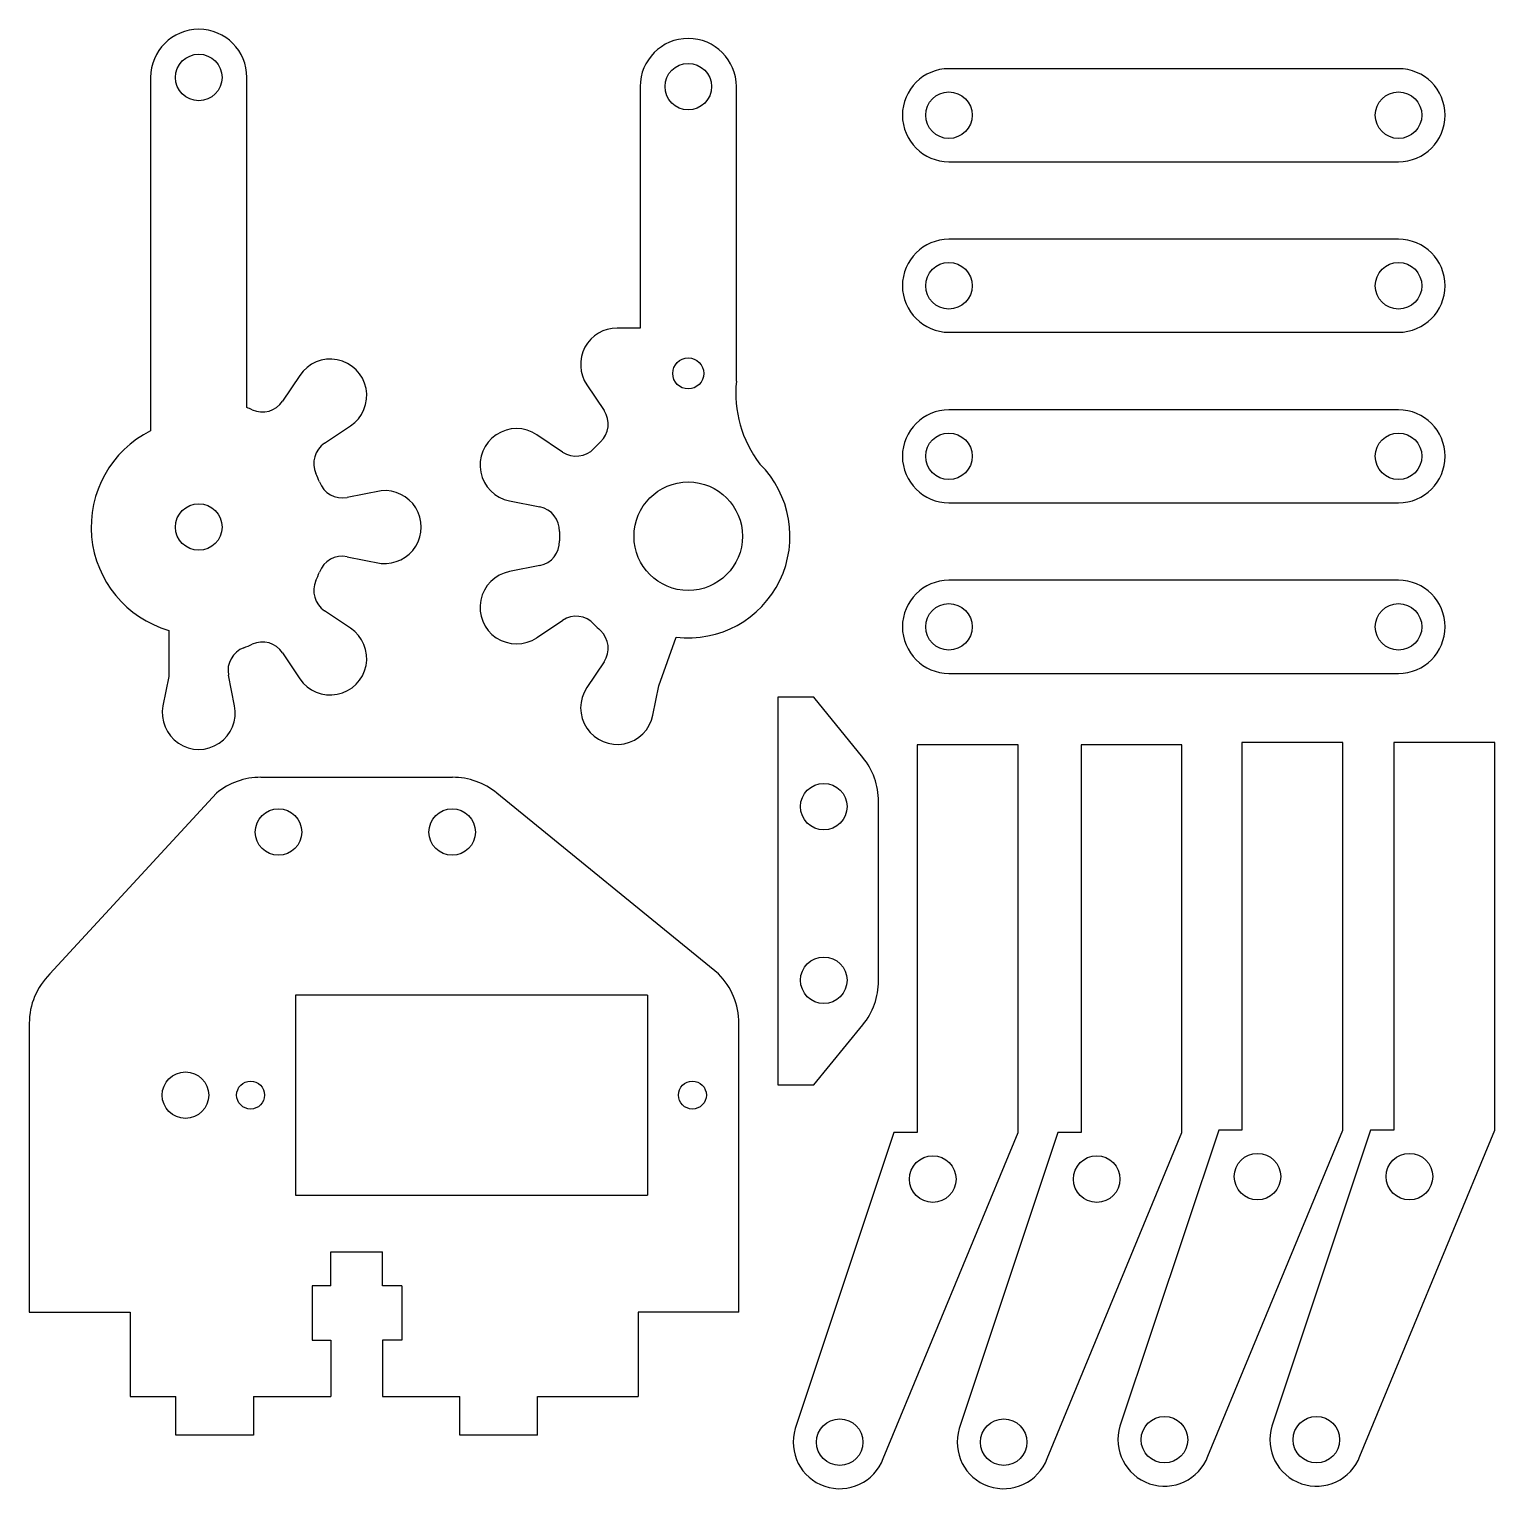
# Model space of a CAD drawing. Extents: x -25.1 to 69.4, y -16.8 to 77.4.
import ezdxf

# ---------------------------------------------------------------- set-up
doc = ezdxf.new("R2010")
doc.units = 0
doc.layers.add('MODELSKETCH_VISIBLE', color=7, linetype='CONTINUOUS')

msp = doc.modelspace()

# ---------------------------------------------------------------- linework, layer by layer
at = {"layer": 'MODELSKETCH_VISIBLE'}
for p, q in [((63.228, 74.814), (34.228, 74.814)), ((-17.261, 74.251), (-17.261, 51.459)), ((-11.051, 52.959), (-11.051, 74.251)), ((14.311, 73.658), (14.311, 58.088)), ((14.311, 73.658), (14.311, 58.088)), ((20.521, 54.663), (20.521, 73.658)), ((20.521, 54.663), (20.521, 73.658)), ((34.228, 68.814), (63.228, 68.814)), ((63.228, 63.814), (34.228, 63.814)), ((14.311, 58.088), (12.828, 58.088)), ((14.311, 58.088), (12.828, 58.088)), ((34.228, 57.814), (63.228, 57.814)), ((-7.637, 55.033), (-8.747, 53.368)), ((10.873, 54.424), (11.986, 52.762)), ((10.873, 54.424), (11.986, 52.762)), ((63.228, 52.814), (34.228, 52.814)), ((-6.038, 50.66), (-4.373, 51.769)), ((9.312, 50.088), (7.65, 51.202)), ((9.312, 50.088), (7.65, 51.202)), ((-2.383, 47.595), (-4.591, 47.166)), ((5.884, 46.937), (7.847, 46.549)), ((5.884, 46.937), (7.847, 46.549)), ((34.228, 46.814), (63.228, 46.814)), ((-4.591, 43.335), (-2.383, 42.907)), ((7.847, 42.768), (5.884, 42.38)), ((7.847, 42.768), (5.884, 42.38)), ((63.228, 41.814), (34.228, 41.814)), ((-4.373, 38.732), (-6.038, 39.842)), ((7.65, 38.115), (9.312, 39.229)), ((7.65, 38.115), (9.312, 39.229)), ((-16.086, 38.583), (-16.086, 35.61)), ((15.51, 35.012), (16.642, 38.145)), ((15.51, 35.012), (16.642, 38.145)), ((-8.747, 37.133), (-7.637, 35.468)), ((11.986, 36.555), (10.873, 34.893)), ((11.986, 36.555), (10.873, 34.893)), ((-16.086, 35.61), (-16.464, 33.724)), ((-11.847, 33.724), (-12.24, 35.686)), ((15.137, 33.126), (15.51, 35.012)), ((15.137, 33.126), (15.51, 35.012)), ((34.228, 35.814), (63.228, 35.814)), ((25.514, 34.267), (23.186, 34.267)), ((23.186, 34.267), (23.186, 9.267)), ((28.673, 30.395), (25.514, 34.267)), ((38.684, 31.192), (32.184, 31.192)), ((32.184, 31.192), (32.184, 6.192)), ((38.684, 6.192), (38.684, 31.192)), ((49.26, 31.192), (42.76, 31.192)), ((42.76, 31.192), (42.76, 6.192)), ((49.26, 6.192), (49.26, 31.192)), ((59.628, 31.353), (53.128, 31.353)), ((53.128, 31.353), (53.128, 6.353)), ((59.628, 6.353), (59.628, 31.353)), ((62.928, 31.353), (62.928, 6.353)), ((69.428, 31.353), (62.928, 31.353)), ((69.428, 6.353), (69.428, 31.353)), ((-10.159, 29.108), (2.219, 29.108)), ((-23.767, 16.427), (-13.004, 28.095)), ((19.367, 16.427), (5.063, 28.095)), ((29.686, 15.983), (29.686, 27.55)), ((14.785, 15.058), (-7.915, 15.058)), ((-7.915, 15.058), (-7.915, 2.158)), ((14.785, 15.058), (14.785, 2.158)), ((-25.085, 13.245), (-25.085, -5.392)), ((20.686, -5.392), (20.686, 13.245)), ((25.514, 9.267), (28.673, 13.139)), ((23.186, 9.267), (25.514, 9.267)), ((30.684, 6.192), (24.316, -12.9)), ((29.991, -14.839), (38.684, 6.192)), ((32.184, 6.192), (30.684, 6.192)), ((41.26, 6.192), (34.891, -12.9)), ((40.566, -14.839), (49.26, 6.192)), ((42.76, 6.192), (41.26, 6.192)), ((51.628, 6.353), (45.26, -12.739)), ((50.935, -14.678), (59.628, 6.353)), ((53.128, 6.353), (51.628, 6.353)), ((61.428, 6.353), (55.06, -12.739)), ((60.735, -14.678), (69.428, 6.353)), ((62.928, 6.353), (61.428, 6.353)), ((-7.915, 2.158), (14.785, 2.158)), ((-5.63, -3.69), (-5.63, -1.5)), ((-5.63, -1.5), (-2.31, -1.5)), ((-2.31, -3.691), (-2.31, -1.5)), ((-5.63, -3.69), (-6.842, -3.69)), ((-6.842, -3.69), (-6.842, -7.191)), ((-1.053, -3.691), (-2.31, -3.691)), ((-1.053, -3.691), (-1.053, -7.191)), ((-25.085, -5.392), (-18.585, -5.392)), ((-18.585, -5.392), (-18.585, -10.826)), ((14.186, -5.392), (14.186, -10.826)), ((20.686, -5.392), (14.186, -5.392)), ((-6.842, -7.191), (-5.63, -7.191)), ((-5.63, -7.191), (-5.63, -10.826)), ((-2.31, -7.191), (-2.31, -10.826)), ((-1.053, -7.191), (-2.31, -7.191)), ((-18.585, -10.826), (-15.63, -10.826)), ((-15.63, -13.326), (-15.63, -10.826)), ((-10.63, -10.826), (-10.63, -13.326)), ((-10.63, -10.826), (-5.63, -10.826)), ((-2.31, -10.826), (2.69, -10.826)), ((2.69, -13.326), (2.69, -10.826)), ((7.69, -10.826), (14.186, -10.826)), ((7.69, -13.326), (7.69, -10.826)), ((-10.63, -13.326), (-15.63, -13.326)), ((7.69, -13.326), (2.69, -13.326))]:
    msp.add_line(p, q, dxfattribs=at)
for centre, radius in [((-14.156, 74.251), 1.5), ((17.416, 73.658), 1.5), ((34.228, 71.814), 1.5), ((63.228, 71.814), 1.5), ((34.228, 60.814), 1.5), ((63.228, 60.814), 1.5), ((17.416, 55.158), 1), ((17.416, 55.158), 1), ((34.228, 49.814), 1.5), ((63.228, 49.814), 1.5), ((17.416, 44.658), 3.5), ((-14.156, 45.251), 1.5), ((34.228, 38.814), 1.5), ((63.228, 38.814), 1.5), ((26.156, 27.217), 1.5), ((-9.015, 25.578), 1.5), ((2.185, 25.578), 1.5), ((26.156, 16.017), 1.5), ((-15.015, 8.608), 1.5), ((-10.815, 8.608), 0.9), ((17.685, 8.608), 0.9), ((54.128, 3.353), 1.5), ((63.928, 3.353), 1.5), ((33.184, 3.192), 1.5), ((43.76, 3.192), 1.5), ((27.184, -13.778), 1.5), ((37.76, -13.778), 1.5), ((48.128, -13.617), 1.5), ((57.928, -13.617), 1.5)]:
    msp.add_circle(centre, radius, dxfattribs=at)
for centre, radius, start, end in [((-14.156, 74.251), 3.105, 0, 180), ((17.416, 73.658), 3.105, 0, 180), ((17.416, 73.658), 3.105, 0, 180), ((34.228, 71.814), 3, 90, 270), ((63.228, 71.814), 3, 270, 90), ((34.228, 60.814), 3, 90, 270), ((63.228, 60.814), 3, 270, 90), ((12.828, 55.734), 2.354, 90, 213.82357), ((12.828, 55.734), 2.354, 90, 213.82357), ((-5.678, 53.728), 2.354, 303.67642, 146.32356), ((27.991, 53.889), 7.51, 174.08537, 217.50475), ((27.991, 53.889), 7.51, 174.08537, 217.50475), ((-14.156, 45.251), 8.311, 65.46306, 68.06083), ((-10.053, 54.238), 1.569, 245.46304, 326.32355), ((10.683, 51.888), 1.569, 312.96307, 33.82357), ((10.683, 51.888), 1.569, 312.96307, 33.82357), ((34.228, 49.814), 3, 90, 270), ((63.228, 49.814), 3, 270, 90), ((-14.156, 45.251), 6.941, 116.5718, 253.85132), ((6.34, 49.246), 2.354, 56.17645, 258.82355), ((6.34, 49.246), 2.354, 56.17645, 258.82355), ((-5.168, 49.354), 1.569, 123.67645, 204.53693), ((10.186, 51.392), 1.569, 236.17646, 317.03693), ((10.186, 51.392), 1.569, 236.17646, 317.03693), ((17.416, 44.658), 8.311, 132.96299, 137.03687), ((17.416, 44.658), 8.311, 132.96299, 137.03687), ((17.416, 44.658), 6.559, 263.22075, 45.25423), ((17.416, 44.658), 6.559, 263.22075, 45.25423), ((17.416, 44.658), 6.559, 263.22075, 45.25423), ((-14.156, 45.251), 8.311, 20.46306, 24.53695), ((-4.899, 48.705), 1.569, 200.46306, 281.32355), ((-2.167, 45.251), 2.354, 264.73236, 95.26761), ((7.542, 45.009), 1.569, 357.96306, 78.82356), ((7.542, 45.009), 1.569, 357.96306, 78.82356), ((17.416, 44.658), 8.311, 177.96306, 182.03694), ((17.416, 44.658), 8.311, 177.96306, 182.03694), ((7.542, 44.307), 1.569, 281.17644, 2.03694), ((7.542, 44.307), 1.569, 281.17644, 2.03694), ((-4.899, 41.797), 1.569, 78.67646, 159.53694), ((-5.168, 41.148), 1.569, 155.46307, 236.32357), ((-14.156, 45.251), 8.311, 335.46306, 339.53694), ((6.34, 40.07), 2.354, 101.17645, 303.82355), ((6.34, 40.07), 2.354, 101.17645, 303.82355), ((34.228, 38.814), 3, 90, 270), ((63.228, 38.814), 3, 270, 90), ((10.186, 37.925), 1.569, 42.96304, 123.82354), ((10.186, 37.925), 1.569, 42.96304, 123.82354), ((17.416, 44.658), 8.311, 222.96306, 227.03695), ((17.416, 44.658), 8.311, 222.96306, 227.03695), ((-10.053, 36.263), 1.569, 33.67648, 114.53696), ((-5.678, 36.774), 2.354, 213.67644, 56.32356), ((10.683, 37.428), 1.569, 326.17643, 47.03693), ((10.683, 37.428), 1.569, 326.17643, 47.03693), ((-10.701, 35.994), 1.569, 110.46307, 191.32359), ((-14.156, 45.251), 8.311, 290.46306, 294.53694), ((12.828, 33.582), 2.354, 146.17643, 348.82358), ((12.828, 33.582), 2.354, 146.17643, 348.82358), ((-14.156, 33.262), 2.354, 168.67644, 11.32356), ((25.186, 27.55), 4.5, 0, 39.20667), ((-10.159, 24.608), 4.5, 90, 129.20669), ((2.219, 24.608), 4.5, 50.79331, 90), ((-20.585, 13.245), 4.5, 135, 180), ((16.186, 13.243), 4.5, 0.014, 45.01979), ((25.186, 15.983), 4.5, 320.79333, 0), ((27.184, -13.778), 3, 162.97384, 339.30073), ((37.76, -13.778), 3, 162.97384, 339.30073), ((48.128, -13.617), 3, 162.97382, 339.30073), ((57.928, -13.617), 3, 162.97382, 339.30073)]:
    msp.add_arc(centre, radius, start, end, dxfattribs=at)

doc.saveas('drawing.dxf')
